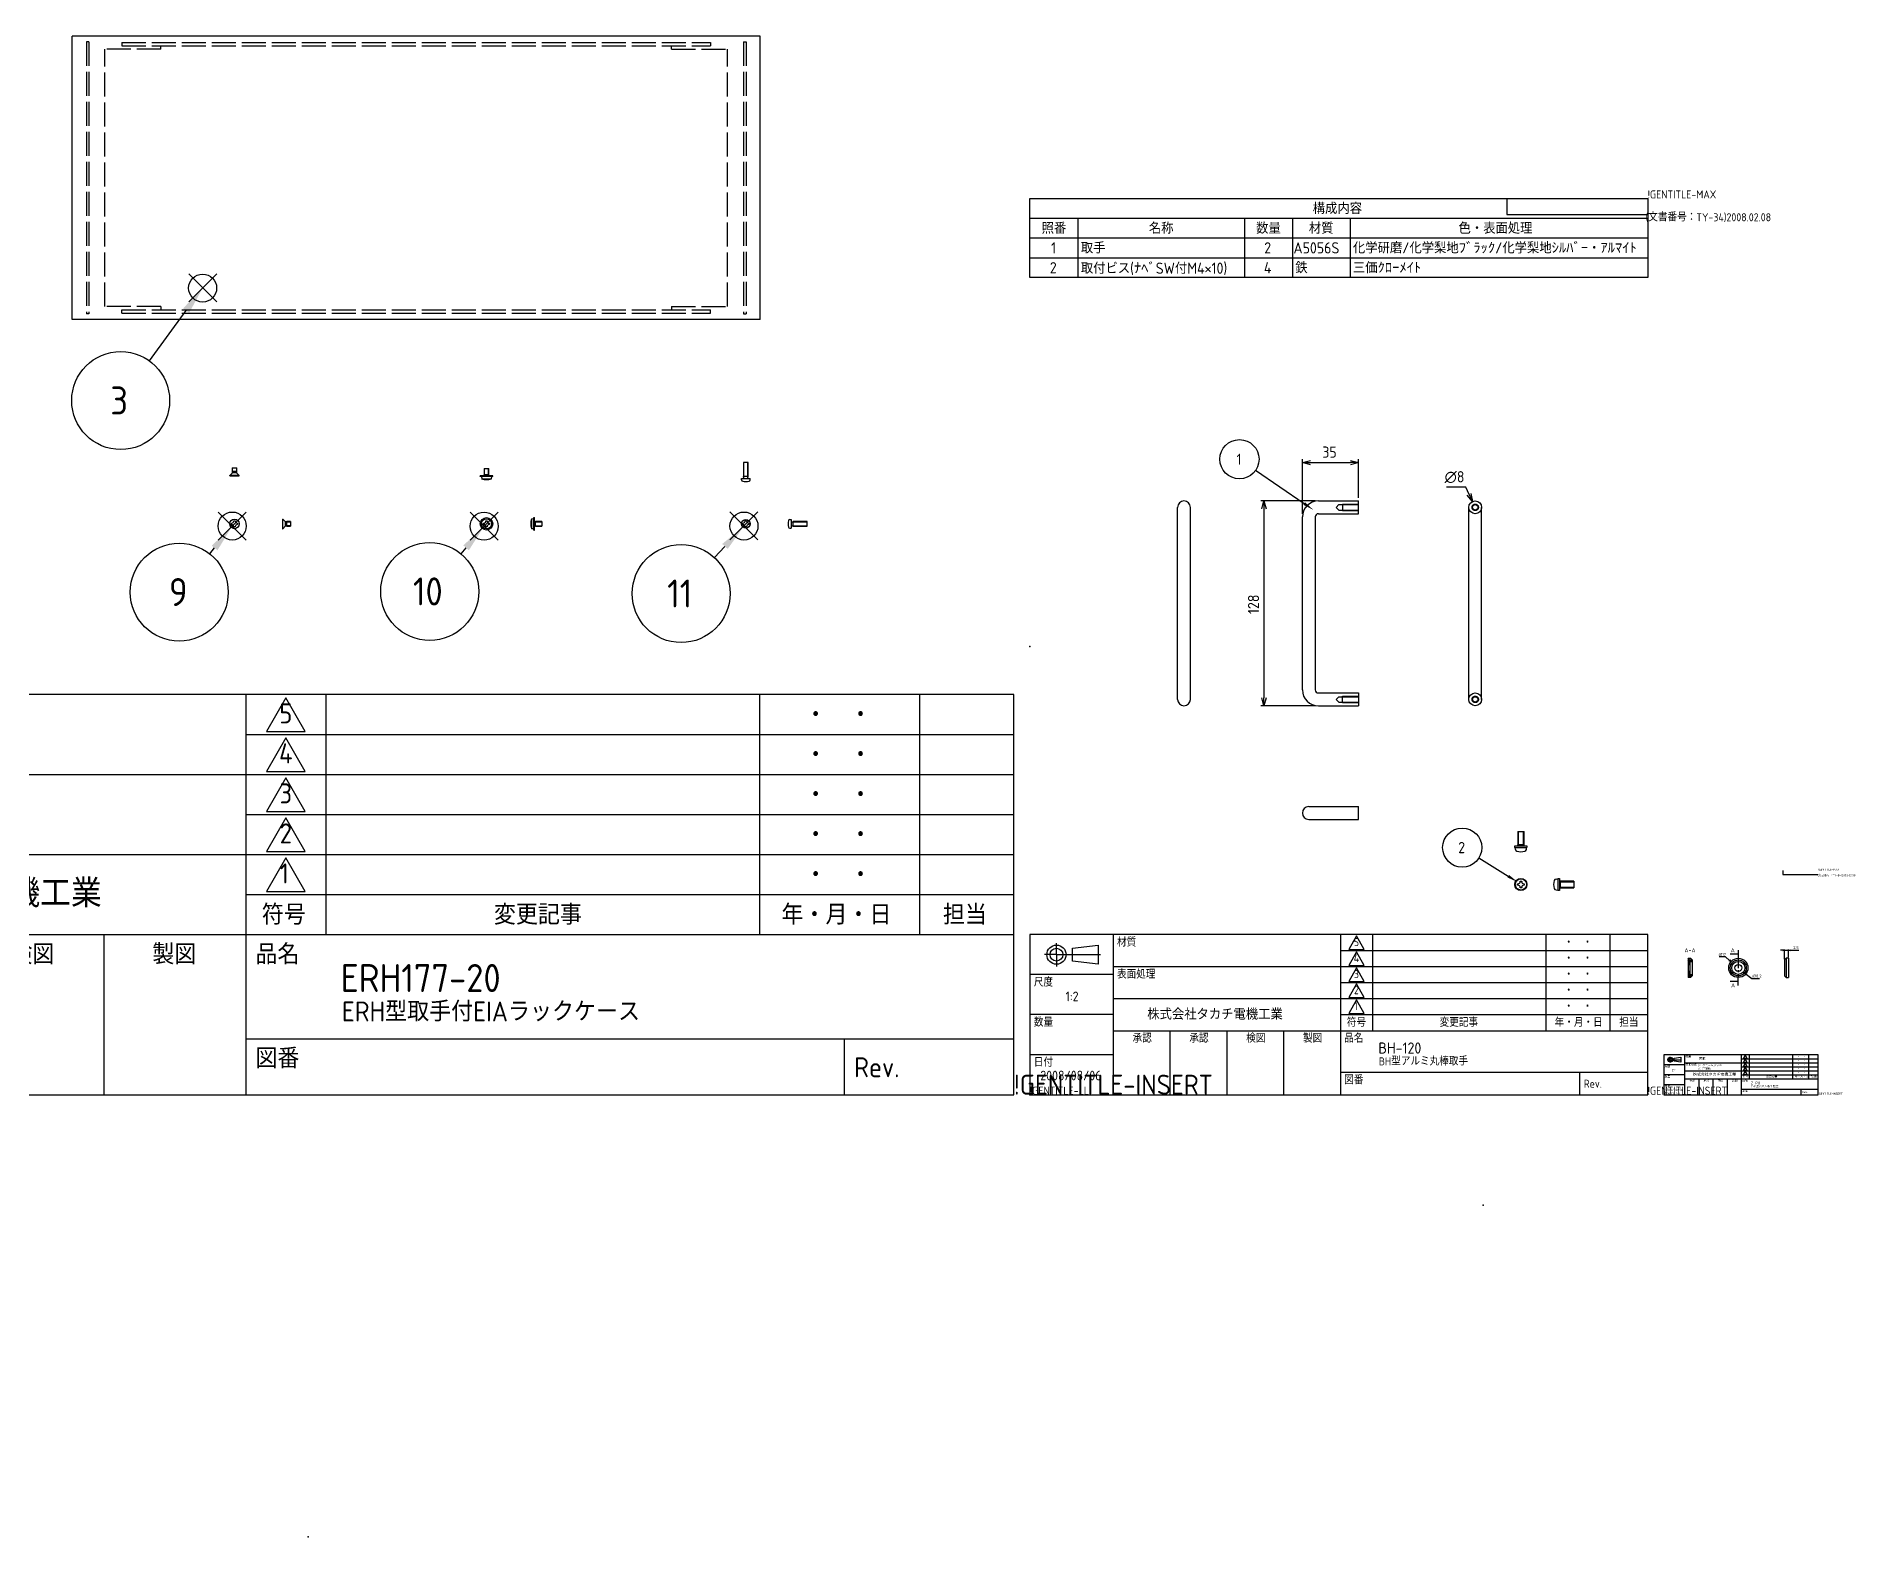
# Model space of a CAD drawing. Extents: x -78 to 2536, y -691 to 1413.
# Drawn here: x 1404 to 2536, y -276 to 661 of the extents above; entities that cross this region are included whole.
import ezdxf
from ezdxf.enums import TextEntityAlignment as Align

# ---------------------------------------------------------------- set-up
doc = ezdxf.new("R2010")
doc.units = 0
doc.header["$LTSCALE"] = 5
for name, pattern in [('AM_ISO02W050X2', [3.75, 3, -0.75]), ('AM_ISO08W050', [18, 12, -1.5, 3, -1.5]), ('CENTER', [2, 1.25, -0.25, 0.25, -0.25]), ('GEN7A', [6.875, 4.75, -0.875, 0.375, -0.875])]:
    doc.linetypes.add(name, pattern=pattern)
doc.layers.get('0').update_dxf_attribs({"linetype": 'CONTINUOUS'})
doc.layers.get('DEFPOINTS').update_dxf_attribs({"linetype": 'CONTINUOUS'})
for name, color, linetype in [('7A', 4, 'GEN7A'), ('AM_10', 7, 'AM_ISO08W050'), ('AM_12', 7, 'CONTINUOUS'), ('AM_5', 3, 'CONTINUOUS'), ('AM_8', 1, 'CONTINUOUS'), ('RAHM2', 1, 'CONTINUOUS'), ('Z-P', 7, 'CONTINUOUS'), ('取手', 7, 'CONTINUOUS'), ('取手0', 7, 'AM_ISO02W050X2'), ('固定金具0', 6, 'AM_ISO02W050X2'), ('ﾋ_ｽ', 8, 'CONTINUOUS'), ('ﾋ_ｽ0', 8, 'AM_ISO02W050X2'), ('ﾘﾔﾊ_ﾈﾙ', 5, 'CONTINUOUS'), ('ﾘﾔﾊ_ﾈﾙ0', 5, 'AM_ISO02W050X2')]:
    doc.layers.add(name, color=color, linetype=linetype)
doc.styles.add('ACISOTS', font='isocp.shx', dxfattribs={"height": 1, "bigfont": 'extfont.shx'})
doc.styles.get("Standard").update_dxf_attribs({"font": 'ISOCP.SHX', "bigfont": 'EXTFONT.SHX'})
doc.styles.add('TAKACHI1', font='txt', dxfattribs={"height": 2.5})
doc.dimstyles.get("Standard").update_dxf_attribs({"dimtxt": 0.18, "dimasz": 0.18, "dimexe": 0.18, "dimexo": 0.0625, "dimgap": 0.09, "dimtad": 0, "dimtih": 1, "dimtoh": 1, "dimzin": 0, "dimcen": 0.09, "dimazin": 3, "dimtfac": 1, "dimtofl": 0, "dimtmove": 0, "dimatfit": 3})

# ---------------------------------------------------------------- blocks, each defined once
blk = doc.blocks.new('TK-A3')
blk.add_text('!GENTITLE-INSERT', height=2.5).set_placement((403, 0))
blk = doc.blocks.new('*U105')
at = {"layer": 'RAHM2'}
blk.add_text('日付', height=2.5, dxfattribs=at).set_placement((-191.8, 8.8))
blk = doc.blocks.new('*U106')
at = {"layer": 'RAHM2'}
blk.add_text('尺度', height=2.5, dxfattribs=at).set_placement((-191.8, 33.8))
blk = doc.blocks.new('*U107')
at = {"layer": 'RAHM2'}
blk.add_text('数量', height=2.5, dxfattribs=at).set_placement((-191.8, 21.3))
blk = doc.blocks.new('*U108')
at = {"layer": 'RAHM2'}
blk.add_text('表面処理', height=2.5, dxfattribs=at).set_placement((-165.8, 36.3))
blk = doc.blocks.new('*U109')
at = {"layer": 'RAHM2'}
blk.add_text('材質', height=2.5, dxfattribs=at).set_placement((-165.8, 46.3))
blk = doc.blocks.new('*U110')
blk.add_text('株式会社タカチ電機工業', height=3.5).set_placement((-156.36, 23.42))
blk = doc.blocks.new('*U111')
at = {"layer": 'RAHM2'}
blk.add_text('承認', height=2.5, dxfattribs=at).set_placement((-160.94, 16.3))
blk = doc.blocks.new('*U112')
at = {"layer": 'RAHM2'}
blk.add_text('承認', height=2.5, dxfattribs=at).set_placement((-143.19, 16.3))
blk = doc.blocks.new('*U113')
at = {"layer": 'RAHM2'}
blk.add_text('検図', height=2.5, dxfattribs=at).set_placement((-125.44, 16.3))
blk = doc.blocks.new('*U114')
at = {"layer": 'RAHM2'}
blk.add_text('製図', height=2.5, dxfattribs=at).set_placement((-107.69, 16.3))
blk = doc.blocks.new('*U115')
at = {"layer": 'RAHM2'}
blk.add_text('Rev.', height=2.5, dxfattribs=at).set_placement((-19.98, 2.18))
blk = doc.blocks.new('*U116')
at = {"layer": 'RAHM2'}
blk.add_text('図番', height=2.5, dxfattribs=at).set_placement((-94.8, 3.3))
blk = doc.blocks.new('*U117')
at = {"layer": 'RAHM2'}
blk.add_text('符号', height=2.5, dxfattribs=at).set_placement((-94, 21.25))
blk = doc.blocks.new('*U118')
at = {"layer": 'RAHM2'}
blk.add_text('品名', height=2.5, dxfattribs=at).set_placement((-94.8, 16.3))
blk = doc.blocks.new('*U119')
at = {"layer": 'RAHM2'}
blk.add_text('変更記事', height=2.5, dxfattribs=at).set_placement((-65, 21.25))
blk = doc.blocks.new('*U120')
at = {"layer": 'RAHM2'}
blk.add_text('・  ・   ', height=2.5, dxfattribs=at).set_placement((-26.16, 31.25))
blk = doc.blocks.new('*U121')
at = {"layer": 'RAHM2'}
blk.add_text('年・月・日', height=2.5, dxfattribs=at).set_placement((-29.06, 21.25))
blk = doc.blocks.new('*U122')
at = {"layer": 'RAHM2'}
blk.add_text('担当', height=2.5, dxfattribs=at).set_placement((-8.88, 21.25))
blk = doc.blocks.new('*U123')
at = {"layer": 'RAHM2'}
blk.add_text('・  ・   ', height=2.5, dxfattribs=at).set_placement((-26.16, 41.25))
blk = doc.blocks.new('*U124')
at = {"layer": 'RAHM2'}
blk.add_text('・  ・   ', height=2.5, dxfattribs=at).set_placement((-26.16, 36.25))
blk = doc.blocks.new('*U125')
at = {"layer": 'RAHM2'}
blk.add_text('・  ・   ', height=2.5, dxfattribs=at).set_placement((-26.16, 46.25))
blk = doc.blocks.new('*U126')
at = {"layer": 'RAHM2'}
blk.add_text('・  ・   ', height=2.5, dxfattribs=at).set_placement((-26.16, 26.25))
blk = doc.blocks.new('TK-TITLE')
for p, q in [((-193, 50), (-193, 0)), ((0, 50), (-193, 50)), ((-167, 50), (-167, 0)), ((-96, 50), (-96, 0)), ((0, 0), (0, 50)), ((-179.72, 45.75), (-171.72, 46.75)), ((-179.72, 41.75), (-179.72, 45.75)), ((-171.72, 46.75), (-171.72, 40.75)), ((-171.72, 40.75), (-179.72, 41.75)), ((-167, 40), (-96, 40)), ((-167, 37.5), (-193, 37.5)), ((-167, 30), (-96, 30)), ((-167, 25), (-193, 25)), ((-167, 20), (-96, 20)), ((-149.25, 20), (-149.25, 0)), ((-131.5, 20), (-131.5, 0)), ((-113.75, 20), (-113.75, 0)), ((-96, 20), (0, 20)), ((-167, 12.5), (-193, 12.5)), ((-96, 7), (0, 7)), ((-21.18, 0), (-21.18, 7)), ((-193, 0), (0, 0))]:
    blk.add_line(p, q)
for radius in [3, 2]:
    blk.add_circle((-184.72, 43.75), radius)
blk.add_point((-418.54, -138.11))
at = {"layer": '7A'}
for q in [(-184.72, 47.32), (-188.44, 43.75), (-170.94, 43.75), (-184.72, 40.04)]:
    blk.add_line((-184.72, 43.75), q, dxfattribs=at)
at = {"layer": 'RAHM2'}
for p, q in [((-86, 50), (-86, 20)), ((-31.82, 50), (-31.82, 20)), ((-11.82, 50), (-11.82, 20)), ((-91, 49.6), (-93.42, 45.4)), ((-88.58, 45.4), (-91, 49.6)), ((-93.42, 45.4), (-88.58, 45.4)), ((-96, 45), (0, 45)), ((-91, 44.6), (-93.42, 40.4)), ((-88.58, 40.4), (-91, 44.6)), ((-96, 40), (0, 40)), ((-93.42, 40.4), (-88.58, 40.4)), ((-91, 39.6), (-93.42, 35.4)), ((-88.58, 35.4), (-91, 39.6)), ((-96, 35), (0, 35)), ((-93.42, 35.4), (-88.58, 35.4)), ((-91, 34.6), (-93.42, 30.4)), ((-88.58, 30.4), (-91, 34.6)), ((-96, 30), (0, 30)), ((-93.42, 30.4), (-88.58, 30.4)), ((-91, 29.6), (-93.42, 25.4)), ((-88.58, 25.4), (-91, 29.6)), ((-96, 25), (0, 25)), ((-93.42, 25.4), (-88.58, 25.4))]:
    blk.add_line(p, q, dxfattribs=at)
for name in ['*U109', '*U125', '*U123', '*U108', '*U106', '*U124', '*U120', '*U110', '*U126', '*U107', '*U117', '*U119', '*U121', '*U122', '*U111', '*U112', '*U113', '*U114', '*U118', '*U105', '*U116', '*U115']:
    blk.add_blockref(name, (0, 0))
for tag, p, height in [('GEN-TITLE-MAT1', (-148.96, 43.3), 3), ('GEN-TITLE-MAT2', (-148.96, 33.3), 3), ('GEN-TITLE-DES1', (-84.14, 12.83), 3.5), ('GEN-TITLE-DES2', (-84, 9.15), 2.5), ('GEN-TITLE-NR1', (-84, 2), 3), ('GEN-TITLE-NR2', (-8, 1.71), 2.5)]:
    blk.add_attdef(tag, p, '', height=height)
for tag, p in [('GEN-TITLE-SCA', (-177.82, 28.3)), ('GEN-TITLE-QTY', (-175.61, 15.8))]:
    blk.add_attdef(tag, text='', height=3).set_placement(p, align=Align.BOTTOM_RIGHT)
blk.add_attdef('GEN-TITLE-DAT', text='', height=3).set_placement((-180.22, 3.59), align=Align.BOTTOM_CENTER)
for s, p in [('5', (-91, 45.65)), ('4', (-91, 40.65)), ('3', (-91, 35.65)), ('2', (-91, 30.65)), ('1', (-91.19, 25.65))]:
    blk.add_text(s, height=2.5, dxfattribs=at).set_placement(p, align=Align.BOTTOM_CENTER)
blk = doc.blocks.new('*S36')
at = {"layer": 'AM_12', "color": 4}
for p, q in [((1499.3, 495.3), (1516.8, 512.8)), ((1499.3, 512.8), (1516.8, 495.3))]:
    blk.add_line(p, q, dxfattribs=at)
blk.add_circle((1508, 504), 8.75, dxfattribs=at)
blk = doc.blocks.new('*U175')
at = {"layer": 'AM_5', "color": 7, "style": 'ACISOTS'}
blk.add_text('3', height=17.5, dxfattribs=at).set_placement((1450.3, 425))
blk = doc.blocks.new('*S37')
at = {"layer": 'AM_5', "color": 3}
blk.add_line((1474.8, 458.5), (1497.7, 489.9), dxfattribs=at)
blk.add_circle((1456.8, 433.7), 30.6, dxfattribs=at)
blk.add_trace([(1499.6, 488.5), (1495.8, 491.3), (1508, 504)], dxfattribs=at)
blk.add_blockref('*U175', (0, 0))
blk = doc.blocks.new('A$C50AE65D7')
at = {"layer": 'ﾋ_ｽ'}
for p, q in [((-0.5, 3.1), (-1.8, 3)), ((-1.8, 3), (-1.8, -3)), ((-0.5, -3.9), (-0.5, 3.9)), ((-0.5, 3.9), (0, 3.9)), ((0, -3.9), (0, 3.9)), ((0, 1.3), (0.7, 1.5)), ((4.5, 1.5), (0.7, 1.5)), ((0.7, -1.5), (0.7, 1.5)), ((4.5, 1.5), (4.5, -1.5)), ((-0.5, -3.1), (-1.8, -3)), ((-0.5, -3.9), (0, -3.9)), ((0, -1.3), (0.7, -1.5)), ((0.7, -1.5), (4.5, -1.5))]:
    blk.add_line(p, q, dxfattribs=at)
blk.add_arc((5.6, 0), 7.98, 157.6435, 202.3565, dxfattribs=at)
at = {"layer": 'ﾋ_ｽ0'}
for p, q in [((0, 1.2), (4.5, 1.2)), ((0, -1.2), (4.5, -1.2))]:
    blk.add_line(p, q, dxfattribs=at)
blk = doc.blocks.new('A$C39DF21C5')
at = {"layer": 'ﾋ_ｽ'}
for p, q in [((-1.9, -0.4), (-1.9, 0.4)), ((-1.9, 0.4), (-1.6, 0.4)), ((-0.4, 1.6), (-0.4, 1.8)), ((-0.4, 1.8), (0.4, 1.8)), ((0.4, 1.8), (0.4, 1.6)), ((1.6, 0.4), (1.8, 0.4)), ((1.8, 0.4), (1.8, -0.4)), ((-1.6, -0.4), (-1.9, -0.4)), ((-0.4, -1.9), (-0.4, -1.6)), ((0.4, -1.9), (-0.4, -1.9)), ((0.4, -1.6), (0.4, -1.9)), ((1.8, -0.4), (1.6, -0.4))]:
    blk.add_line(p, q, dxfattribs=at)
for radius in [3.9, 3.15]:
    blk.add_circle((0, 0), radius, dxfattribs=at)
for centre, start, end in [((-1.6, 1.6), 270, 0), ((1.6, 1.6), 180, 270), ((-1.6, -1.6), 0, 90), ((1.6, -1.6), 90, 180)]:
    blk.add_arc(centre, 1.18, start, end, dxfattribs=at)
blk = doc.blocks.new('A$C52644786')
at = {"layer": 'ﾋ_ｽ'}
for p, q in [((0, 3), (0, -3)), ((0, 3), (0.2, 3)), ((1.9, 1.3), (0.2, 3)), ((0.2, -3), (0.2, 3)), ((2.8, 1.5), (2, 1.3)), ((5, 1.5), (2.8, 1.5)), ((2.8, -1.5), (2.8, 1.5)), ((5, 1.5), (5, -1.5)), ((0, -3), (0.2, -3)), ((0.2, -3), (1.9, -1.3)), ((2, -1.3), (2.8, -1.5)), ((2.8, -1.5), (5, -1.5))]:
    blk.add_line(p, q, dxfattribs=at)
for centre, start, end in [((2.1, 1.6), 225, 270), ((2.1, -1.5), 90, 135)]:
    blk.add_arc(centre, 0.3, start, end, dxfattribs=at)
at = {"layer": 'ﾋ_ｽ0'}
for p, q in [((1.8, -1.5), (1.8, 1.5)), ((2.1, 1.2), (5, 1.2)), ((5, -1.2), (2.1, -1.2))]:
    blk.add_line(p, q, dxfattribs=at)
blk = doc.blocks.new('A$C768F0215')
at = {"layer": 'ﾋ_ｽ'}
for p, q in [((-1.8, 0.4), (-1.6, 0.4)), ((-1.8, -0.4), (-1.8, 0.4)), ((-0.4, 1.6), (-0.4, 1.8)), ((-0.4, 1.8), (0.4, 1.8)), ((0.4, 1.8), (0.4, 1.6)), ((1.6, 0.4), (1.8, 0.4)), ((1.8, 0.4), (1.8, -0.4)), ((-1.6, -0.4), (-1.8, -0.4)), ((-0.4, -1.8), (-0.4, -1.6)), ((0.4, -1.8), (-0.4, -1.8)), ((0.4, -1.6), (0.4, -1.8)), ((1.8, -0.4), (1.6, -0.4))]:
    blk.add_line(p, q, dxfattribs=at)
blk.add_circle((0, 0), 3, dxfattribs=at)
for centre, start, end in [((-1.6, 1.6), 270, 0), ((1.6, 1.6), 180, 270), ((-1.6, -1.6), 0, 90), ((1.6, -1.6), 90, 180)]:
    blk.add_arc(centre, 1.15, start, end, dxfattribs=at)
blk = doc.blocks.new('A$C0F2A7595')
at = {"layer": 'ﾋ_ｽ'}
for p, q in [((-1.8, -0.4), (-1.8, 0.4)), ((-1.8, 0.4), (-1.6, 0.4)), ((-0.4, 1.8), (0.4, 1.8)), ((-0.4, 1.6), (-0.4, 1.8)), ((0.4, 1.8), (0.4, 1.6)), ((1.6, 0.4), (1.8, 0.4)), ((1.8, 0.4), (1.8, -0.4)), ((-1.6, -0.4), (-1.8, -0.4)), ((-0.4, -1.8), (-0.4, -1.6)), ((0.4, -1.8), (-0.4, -1.8)), ((0.4, -1.6), (0.4, -1.8)), ((1.8, -0.4), (1.6, -0.4))]:
    blk.add_line(p, q, dxfattribs=at)
blk.add_circle((0, 0), 2.75, dxfattribs=at)
for centre, start, end in [((-1.6, 1.6), 270, 0), ((1.6, 1.6), 180, 270), ((-1.6, -1.6), 0, 90), ((1.6, -1.6), 90, 180)]:
    blk.add_arc(centre, 1.15, start, end, dxfattribs=at)
blk = doc.blocks.new('A$C07ED1ECE')
at = {"layer": 'ﾋ_ｽ'}
for p, q in [((-0.8, 2.7), (0, 2.7)), ((0, 2.7), (0, -2.7)), ((0.1, 1.2), (1.2, 1.5)), ((10, 1.5), (1.2, 1.5)), ((1.2, -1.5), (1.2, 1.5)), ((10, -1.5), (10, 1.5)), ((-0.8, -2.7), (0, -2.7)), ((0.1, -1.2), (1.2, -1.5)), ((1.2, -1.5), (10, -1.5))]:
    blk.add_line(p, q, dxfattribs=at)
for centre, radius, start, end in [((5, 0), 7, 163.743, 196.257), ((-0.8, 1.7), 1, 95, 163.743), ((0.1, 1.3), 0.1, 180, 283.4957), ((-0.8, -1.7), 1, 196.257, 265), ((0.1, -1.3), 0.1, 76.5043, 180)]:
    blk.add_arc(centre, radius, start, end, dxfattribs=at)
at = {"layer": 'ﾋ_ｽ0'}
for p, q in [((0, 1.2), (10, 1.2)), ((0, -1.2), (10, -1.2))]:
    blk.add_line(p, q, dxfattribs=at)
blk = doc.blocks.new('*S46')
at = {"layer": 'AM_12', "color": 4}
for p, q in [((1517.7, 346.5), (1535.2, 364)), ((1517.7, 364), (1535.2, 346.5))]:
    blk.add_line(p, q, dxfattribs=at)
blk.add_circle((1526.5, 355.3), 8.75, dxfattribs=at)
blk = doc.blocks.new('*U180')
at = {"layer": 'AM_5', "color": 7, "style": 'ACISOTS'}
blk.add_text('9', height=17.5, dxfattribs=at).set_placement((1487, 305.3))
blk = doc.blocks.new('*S47')
at = {"layer": 'AM_5', "color": 3}
blk.add_line((1512.6, 337.9), (1515.5, 341.6), dxfattribs=at)
blk.add_circle((1493.4, 314), 30.6, dxfattribs=at)
blk.add_trace([(1517.3, 340.2), (1513.7, 343), (1526.5, 355.3)], dxfattribs=at)
blk.add_blockref('*U180', (0, 0))
blk = doc.blocks.new('*S48')
at = {"layer": 'AM_12', "color": 4}
for p, q in [((1675.2, 346.4), (1692.7, 363.9)), ((1675.2, 363.9), (1692.7, 346.4))]:
    blk.add_line(p, q, dxfattribs=at)
blk.add_circle((1683.9, 355.2), 8.75, dxfattribs=at)
blk = doc.blocks.new('*U181')
at = {"layer": 'AM_5', "color": 7, "style": 'ACISOTS'}
blk.add_text('10', height=17.5, dxfattribs=at).set_placement((1639.4, 305.7))
blk = doc.blocks.new('*S49')
at = {"layer": 'AM_5', "color": 3}
blk.add_line((1669.5, 337.9), (1672.7, 341.7), dxfattribs=at)
blk.add_circle((1649.9, 314.4), 30.6, dxfattribs=at)
blk.add_trace([(1674.4, 340.2), (1670.9, 343.2), (1683.9, 355.2)], dxfattribs=at)
blk.add_blockref('*U181', (0, 0))
blk = doc.blocks.new('*S50')
at = {"layer": 'AM_12', "color": 4}
for p, q in [((1837.5, 346.6), (1855, 364.1)), ((1837.5, 364.1), (1855, 346.6))]:
    blk.add_line(p, q, dxfattribs=at)
blk.add_circle((1846.3, 355.3), 8.75, dxfattribs=at)
blk = doc.blocks.new('*U182')
at = {"layer": 'AM_5', "color": 7, "style": 'ACISOTS'}
blk.add_text('11', height=17.5, dxfattribs=at).set_placement((1798.3, 304.4))
blk = doc.blocks.new('*S51')
at = {"layer": 'AM_5', "color": 3}
blk.add_line((1827.9, 335.6), (1834.4, 342.5), dxfattribs=at)
blk.add_circle((1807, 313.1), 30.6, dxfattribs=at)
blk.add_trace([(1836.1, 341), (1832.7, 344.1), (1846.3, 355.3)], dxfattribs=at)
blk.add_blockref('*U182', (0, 0))
blk = doc.blocks.new('TK-A4')
for p, q in [((149, 280), (149, 275)), ((149, 275), (193, 275))]:
    blk.add_line(p, q)
for s, p in [('!GENTITLE-MAX', (193, 280)), ('(文書番号：TY-34)2008.02.08', (192.359, 272.859)), ('!GENTITLE-LL', (0, 0)), ('!GENTITLE-INSERT', (193, 0))]:
    blk.add_text(s, height=2.5).set_placement(p)
blk = doc.blocks.new('*U127')
at = {"style": 'TAKACHI1'}
for s, p in [('S：クロームメッキ', (2442.4, 17.8)), ('B：黒塗装', (2442.4, 15.7))]:
    blk.add_text(s, height=1.25, dxfattribs=at).set_placement(p)
blk = doc.blocks.new('_OPEN30')
at = {"color": 0, "linetype": 'BYBLOCK'}
for p, q in [((-1, 0.27), (0, 0)), ((0, 0), (-1, -0.27)), ((0, 0), (-1, 0))]:
    blk.add_line(p, q, dxfattribs=at)
blk = doc.blocks.new('*U148')
at = {"layer": 'AM_5', "color": 2}
blk.add_text('2.5', height=1.75, dxfattribs=at).set_placement((2502, 91))
blk = doc.blocks.new('*D26')
at = {"layer": 'AM_5', "color": 3}
for p, q in [((2496.5, 84.7), (2496.5, 90.7)), ((2499, 85.7), (2499, 90.7)), ((2495.2, 90.2), (2494, 90.2)), ((2496.5, 90.2), (2499, 90.2)), ((2500.2, 90.2), (2505.5, 90.2))]:
    blk.add_line(p, q, dxfattribs=at)
at = {"layer": 'DEFPOINTS', "color": 0}
for p in [(2496.5, 84.2), (2499, 90.2), (2499, 85.2)]:
    blk.add_point(p, dxfattribs=at)
blk.add_blockref('*U148', (0, 0))
at = {"layer": 'AM_5', "color": 3, "xscale": 1.25, "yscale": 1.25, "zscale": 1.25}
blk.add_blockref('_OPEN30', (2496.5, 90.2), dxfattribs=at)
at = {"layer": 'AM_5', "color": 3, "xscale": 1.25, "yscale": 1.25, "zscale": 1.25, "rotation": 180}
blk.add_blockref('_OPEN30', (2499, 90.2), dxfattribs=at)
blk = doc.blocks.new('*U255')
at = {"layer": 'AM_10', "color": 7, "style": 'ACISOTS'}
blk.add_text('A', height=2.5, dxfattribs=at).set_placement((2462.9, 89))
blk = doc.blocks.new('*U256')
at = {"layer": 'AM_10', "color": 7, "style": 'ACISOTS'}
blk.add_text('A', height=2.5, dxfattribs=at).set_placement((2463.1, 67))
blk = doc.blocks.new('*U257')
at = {"layer": 'AM_10', "color": 7, "style": 'ACISOTS'}
blk.add_text('A-A', height=2.5, dxfattribs=at).set_placement((2434, 89))
blk = doc.blocks.new('*S55')
at = {"layer": 'AM_10', "color": 7}
for p, q in [((2467.6, 87.7), (2462.6, 87.7)), ((2467.6, 90.2), (2467.6, 85.2)), ((2467.6, 70.7), (2462.6, 70.7)), ((2467.6, 68.2), (2467.6, 73.2))]:
    blk.add_line(p, q, dxfattribs=at)
at = {"layer": 'AM_10', "color": 1, "linetype": 'CENTER'}
blk.add_line((2467.6, 85.2), (2467.6, 73.2), dxfattribs=at)
at = {"layer": 'AM_10', "color": 7, "extrusion": (0, 0, -1)}
blk.add_trace([(-2465.1, 88), (-2465.1, 87.4), (-2467.6, 87.7)], dxfattribs=at)
at = {"layer": 'AM_10', "color": 7}
blk.add_trace([(2465.1, 70.4), (2465.1, 71), (2467.6, 70.7)], dxfattribs=at)
for name in ['*U257', '*U255', '*U256']:
    blk.add_blockref(name, (0, 0))
blk = doc.blocks.new('*U258')
at = {"layer": 'AM_10', "color": 7, "style": 'ACISOTS'}
blk.add_text('A', height=2.5, dxfattribs=at).set_placement((2462.9, 89))
blk = doc.blocks.new('*U259')
at = {"layer": 'AM_10', "color": 7, "style": 'ACISOTS'}
blk.add_text('A', height=2.5, dxfattribs=at).set_placement((2463.1, 67))
blk = doc.blocks.new('*U260')
at = {"layer": 'AM_10', "color": 7, "style": 'ACISOTS'}
blk.add_text('A-A', height=2.5, dxfattribs=at).set_placement((2434, 89))
blk = doc.blocks.new('*S56')
at = {"layer": 'AM_10', "color": 7}
for p, q in [((2467.6, 87.7), (2462.6, 87.7)), ((2467.6, 90.2), (2467.6, 85.2)), ((2467.6, 70.7), (2462.6, 70.7)), ((2467.6, 68.2), (2467.6, 73.2))]:
    blk.add_line(p, q, dxfattribs=at)
at = {"layer": 'AM_10', "color": 1, "linetype": 'CENTER'}
blk.add_line((2467.6, 85.2), (2467.6, 73.2), dxfattribs=at)
at = {"layer": 'AM_10', "color": 7, "extrusion": (0, 0, -1)}
blk.add_trace([(-2465.1, 88), (-2465.1, 87.4), (-2467.6, 87.7)], dxfattribs=at)
at = {"layer": 'AM_10', "color": 7}
blk.add_trace([(2465.1, 70.4), (2465.1, 71), (2467.6, 70.7)], dxfattribs=at)
for name in ['*U260', '*U258', '*U259']:
    blk.add_blockref(name, (0, 0))
blk = doc.blocks.new('*U149')
at = {"layer": 'AM_5', "color": 2}
blk.add_text('∅12', height=1.75, dxfattribs=at).set_placement((2455.3, 86.8))
blk = doc.blocks.new('*D27')
at = {"layer": 'AM_5', "color": 3}
for p, q in [((2459.6, 86.1), (2455.6, 86.1)), ((2462.1, 83.9), (2459.6, 86.1))]:
    blk.add_line(p, q, dxfattribs=at)
at = {"layer": 'DEFPOINTS', "color": 0}
for p in [(2463.1, 83.1), (2472.2, 75.3)]:
    blk.add_point(p, dxfattribs=at)
blk.add_blockref('*U149', (0, 0))
at = {"layer": 'AM_5', "color": 3, "xscale": 1.25, "yscale": 1.25, "zscale": 1.25, "rotation": 319.5355367307538}
blk.add_blockref('_OPEN30', (2463.1, 83.1), dxfattribs=at)
blk = doc.blocks.new('*U150')
at = {"layer": 'AM_5', "color": 2}
blk.add_text('∅8.2', height=1.75, dxfattribs=at).set_placement((2476.4, 73.3))
blk = doc.blocks.new('*D28')
at = {"layer": 'AM_5', "color": 3}
for p, q in [((2471.8, 75.9), (2476, 72.5)), ((2476, 72.5), (2480.8, 72.5))]:
    blk.add_line(p, q, dxfattribs=at)
at = {"layer": 'DEFPOINTS', "color": 0}
for p in [(2464.4, 81.8), (2470.8, 76.6)]:
    blk.add_point(p, dxfattribs=at)
blk.add_blockref('*U150', (0, 0))
at = {"layer": 'AM_5', "color": 3, "xscale": 1.25, "yscale": 1.25, "zscale": 1.25, "rotation": 141.2543611918333}
blk.add_blockref('_OPEN30', (2470.8, 76.6), dxfattribs=at)
blk = doc.blocks.new('*X128')
at = {"color": 0}
for p, q in [((2436.3, 83.6), (2437.8, 85.2)), ((2436.3, 84.7), (2436.8, 85.2)), ((2436.3, 82.6), (2438.4, 84.6)), ((2436.3, 81.5), (2437.3, 82.5)), ((2437.3, 81.4), (2437.3, 81.4)), ((2438.1, 83.3), (2438.8, 84))]:
    blk.add_line(p, q, dxfattribs=at)
blk = doc.blocks.new('*X129')
at = {"color": 0}
for p, q in [((2436.3, 76.2), (2437.1, 77)), ((2436.3, 75.1), (2437.3, 76.1)), ((2436.3, 74.1), (2437.3, 75.1)), ((2436.5, 73.2), (2438.4, 75.1)), ((2437.5, 73.2), (2438.8, 74.5))]:
    blk.add_line(p, q, dxfattribs=at)
blk = doc.blocks.new('A$C5BAF22E3')
at = {"layer": 'ﾋ_ｽ'}
for p, q in [((-2.1, 3.4), (-1, 3.5)), ((-1, 3.8), (-1, -3.8)), ((-1, 3.8), (0, 3.8)), ((0, 3.8), (0, -3.8)), ((0, 1.8), (0.7, 2)), ((9, 2), (0.7, 2)), ((0.7, -2), (0.7, 2)), ((9, 2), (9, -2)), ((-2.1, -3.4), (-1, -3.5)), ((0, -3.8), (-1, -3.8)), ((0, -1.8), (0.7, -2)), ((0.7, -2), (9, -2))]:
    blk.add_line(p, q, dxfattribs=at)
for centre, radius, start, end in [((5.4, 0), 9, 164.1191, 195.8809), ((-2, 2.1), 1.3, 95, 164.1191), ((-2, -2.1), 1.3, 195.8809, 265)]:
    blk.add_arc(centre, radius, start, end, dxfattribs=at)
at = {"layer": 'ﾋ_ｽ0'}
for p, q in [((0, 1.6), (9, 1.6)), ((0, -1.6), (9, -1.6))]:
    blk.add_line(p, q, dxfattribs=at)
blk = doc.blocks.new('*U151')
at = {"layer": 'AM_5', "color": 2}
blk.add_text('35', height=7, dxfattribs=at).set_placement((2207.7, 398))
blk = doc.blocks.new('*D29')
at = {"layer": 'AM_5'}
for p, q in [((2195.2, 363), (2195.2, 397)), ((2230.2, 373), (2230.2, 397)), ((2200.2, 395), (2225.2, 395))]:
    blk.add_line(p, q, dxfattribs=at)
at = {"layer": 'DEFPOINTS', "color": 0}
for p in [(2230.2, 395), (2230.2, 371), (2195.2, 361)]:
    blk.add_point(p, dxfattribs=at)
blk.add_blockref('*U151', (0, 0))
at = {"layer": 'AM_5', "xscale": 5, "yscale": 5, "zscale": 5, "rotation": 180}
blk.add_blockref('_OPEN30', (2195.2, 395), dxfattribs=at)
at = {"layer": 'AM_5', "xscale": 5, "yscale": 5, "zscale": 5}
blk.add_blockref('_OPEN30', (2230.2, 395), dxfattribs=at)
blk = doc.blocks.new('*U152')
at = {"layer": 'AM_5', "color": 2}
blk.add_text('128', height=7, rotation=90, dxfattribs=at).set_placement((2168.2, 300.3))
blk = doc.blocks.new('*D30')
at = {"layer": 'AM_5'}
for p, q in [((2203.2, 371), (2169.2, 371)), ((2171.2, 366), (2171.2, 248)), ((2203.2, 243), (2169.2, 243))]:
    blk.add_line(p, q, dxfattribs=at)
at = {"layer": 'DEFPOINTS', "color": 0}
for p in [(2205.2, 371), (2171.2, 243), (2205.2, 243)]:
    blk.add_point(p, dxfattribs=at)
blk.add_blockref('*U152', (0, 0))
at = {"layer": 'AM_5', "xscale": 5, "yscale": 5, "zscale": 5}
for p, rotation in [((2171.2, 371), 90), ((2171.2, 243), 270)]:
    blk.add_blockref('_OPEN30', p, dxfattribs=dict(at, rotation=rotation))
blk = doc.blocks.new('*U153')
at = {"layer": 'AM_5', "color": 2}
blk.add_text('∅8', height=7, dxfattribs=at).set_placement((2284.1, 382.6))
blk = doc.blocks.new('*D31')
at = {"layer": 'AM_5', "color": 3}
for p, q in [((2297.3, 379.6), (2285.2, 379.6)), ((2299.4, 375.1), (2297.3, 379.6))]:
    blk.add_line(p, q, dxfattribs=at)
at = {"layer": 'DEFPOINTS', "color": 0}
for p in [(2301.5, 370.6), (2304.9, 363.4)]:
    blk.add_point(p, dxfattribs=at)
blk.add_blockref('*U153', (0, 0))
at = {"layer": 'AM_5', "color": 3, "xscale": 5, "yscale": 5, "zscale": 5, "rotation": 295.2534079756765}
blk.add_blockref('_OPEN30', (2301.5, 370.6), dxfattribs=at)
blk = doc.blocks.new('A$C5D527248')
at = {"layer": 'ﾋ_ｽ'}
for p, q in [((-2.1, -0.5), (-2.1, 0.5)), ((-2.1, 0.5), (-1.8, 0.5)), ((-0.5, 2.1), (0.5, 2.1)), ((-0.5, 1.8), (-0.5, 2.1)), ((0.5, 2.1), (0.5, 1.8)), ((1.8, 0.5), (2.1, 0.5)), ((2.1, 0.5), (2.1, -0.5)), ((-1.8, -0.5), (-2.1, -0.5)), ((-0.5, -2.1), (-0.5, -1.8)), ((0.5, -2.1), (-0.5, -2.1)), ((0.5, -1.8), (0.5, -2.1)), ((2.1, -0.5), (1.8, -0.5))]:
    blk.add_line(p, q, dxfattribs=at)
for radius in [3.8, 3.5]:
    blk.add_circle((0, 0), radius, dxfattribs=at)
for centre, start, end in [((-1.8, 1.8), 270, 0), ((1.8, 1.8), 180, 270), ((-1.8, -1.8), 0, 90), ((1.8, -1.8), 90, 180)]:
    blk.add_arc(centre, 1.34, start, end, dxfattribs=at)
blk = doc.blocks.new('*U130')
at = {"layer": 'AM_5', "color": 7, "style": 'ACISOTS'}
blk.add_text('1', height=7, dxfattribs=at).set_placement((2154.1, 393.5))
blk = doc.blocks.new('*U131')
at = {"layer": 'AM_5', "color": 7, "style": 'ACISOTS'}
blk.add_text('2', height=7, dxfattribs=at).set_placement((2292.6, 150.9))
blk = doc.blocks.new('*U132')
at = {"color": 2, "style": 'ACISOTS'}
blk.add_text('構成内容', height=7, dxfattribs=at).set_placement((2201.7, 550.3, -183))
blk = doc.blocks.new('*U133')
at = {"color": 2, "style": 'ACISOTS'}
blk.add_text('色・表面処理', height=7, dxfattribs=at).set_placement((2292.8, 537.9, -183))
blk = doc.blocks.new('*U134')
at = {"color": 2, "style": 'ACISOTS'}
blk.add_text('材質', height=7, dxfattribs=at).set_placement((2199.3, 537.9, -183))
blk = doc.blocks.new('*U135')
at = {"color": 2, "style": 'ACISOTS'}
blk.add_text('数量', height=7, dxfattribs=at).set_placement((2166.3, 537.9, -183))
blk = doc.blocks.new('*U136')
at = {"color": 2, "style": 'ACISOTS'}
blk.add_text('名称', height=7, dxfattribs=at).set_placement((2099.3, 537.9, -183))
blk = doc.blocks.new('*U137')
at = {"color": 2, "style": 'ACISOTS'}
blk.add_text('照番', height=7, dxfattribs=at).set_placement((2032.3, 537.9, -183))
blk = doc.blocks.new('*U138')
at = {"color": 2, "style": 'ACISOTS'}
blk.add_text('三価ｸﾛｰﾒｲﾄ', height=7, dxfattribs=at).set_placement((2226.8, 513.2, -183))
blk = doc.blocks.new('*U139')
at = {"color": 2, "style": 'ACISOTS'}
blk.add_text('鉄', height=7, dxfattribs=at).set_placement((2190.8, 513.2, -183))
blk = doc.blocks.new('*U140')
at = {"color": 2, "style": 'ACISOTS'}
blk.add_text('4', height=7, dxfattribs=at).set_placement((2171.2, 513.2, -183))
blk = doc.blocks.new('*U141')
at = {"color": 2, "style": 'ACISOTS'}
blk.add_text('取付ビス(ﾅﾍﾞSW付M4×10)', height=7, dxfattribs=at).set_placement((2056.8, 512.9, -183))
blk = doc.blocks.new('*U142')
at = {"color": 2, "style": 'ACISOTS'}
blk.add_text('2', height=7, dxfattribs=at).set_placement((2037.4, 513.2, -183))
blk = doc.blocks.new('*U143')
at = {"color": 2, "style": 'ACISOTS'}
blk.add_text('化学研磨/化学梨地ﾌﾞﾗｯｸ/化学梨地ｼﾙﾊﾞｰ・ｱﾙﾏｲﾄ', height=7, dxfattribs=at).set_placement((2226.8, 525.6, -183))
blk = doc.blocks.new('*U144')
at = {"color": 2, "style": 'ACISOTS'}
blk.add_text('A5056S', height=7, dxfattribs=at).set_placement((2189.7, 525.6, -183))
blk = doc.blocks.new('*U145')
at = {"color": 2, "style": 'ACISOTS'}
blk.add_text('2', height=7, dxfattribs=at).set_placement((2171.4, 525.6, -183))
blk = doc.blocks.new('*U146')
at = {"color": 2, "style": 'ACISOTS'}
blk.add_text('取手', height=7, dxfattribs=at).set_placement((2056.8, 525.6, -183))
blk = doc.blocks.new('*U147')
at = {"color": 2, "style": 'ACISOTS'}
blk.add_text('1', height=7, dxfattribs=at).set_placement((2038.2, 525.6, -183))

msp = doc.modelspace()

# ---------------------------------------------------------------- linework, layer by layer
at = {"color": 7}
for p, q in [((2025, 510.6, -183), (2025, 560, -183)), ((2025, 560, -183), (2411, 560, -183)), ((2411, 560, -183), (2411, 510.6, -183)), ((2411, 510.6, -183), (2025, 510.6, -183))]:
    msp.add_line(p, q, dxfattribs=at)
at = {"color": 1}
for p, q in [((2025, 547.65, -183), (2411, 547.65, -183)), ((2055, 547.65, -183), (2055, 535.3, -183)), ((2159, 547.65, -183), (2159, 535.3, -183)), ((2189, 547.65, -183), (2189, 535.3, -183)), ((2225, 547.65, -183), (2225, 535.3, -183)), ((2025, 535.3, -183), (2411, 535.3, -183)), ((2055, 535.3, -183), (2055, 522.95, -183)), ((2159, 535.3, -183), (2159, 522.95, -183)), ((2189, 535.3, -183), (2189, 522.95, -183)), ((2225, 535.3, -183), (2225, 522.95, -183)), ((2025, 522.95, -183), (2411, 522.95, -183)), ((2055, 522.95, -183), (2055, 510.6, -183)), ((2159, 522.95, -183), (2159, 510.6, -183)), ((2189, 522.95, -183), (2189, 510.6, -183)), ((2225, 522.95, -183), (2225, 510.6, -183))]:
    msp.add_line(p, q, dxfattribs=at)
for p in [(2025, 280), (2025, 0)]:
    msp.add_point(p)
at = {"layer": 'AM_5'}
for p, q in [((2166.004, 390.117), (2196.413, 369.306)), ((2305.538, 147.907), (2323.86, 136.516))]:
    msp.add_line(p, q, dxfattribs=at)
at = {"layer": 'AM_5', "color": 3}
for centre in [(2155.895, 397.036), (2295.135, 154.375)]:
    msp.add_circle(centre, 12.25, dxfattribs=at)
at = {"layer": 'AM_5'}
for points in [[(2195.892, 368.545), (2196.933, 370.066), (2202.189, 365.352)], [(2323.373, 135.733), (2324.346, 137.299), (2329.805, 132.82)]]:
    msp.add_trace(points, dxfattribs=at)
at = {"layer": 'Z-P'}
for p, q in [((2436.29, 85.211), (2436.29, 73.211)), ((2436.29, 85.211), (2437.79, 85.211)), ((2436.29, 81.411), (2437.29, 81.411)), ((2437.29, 83.311), (2437.29, 75.111)), ((2437.29, 83.311), (2438.79, 83.311)), ((2437.79, 85.211), (2438.79, 84.211)), ((2438.79, 84.211), (2438.79, 74.211)), ((2497.482, 85.211), (2496.482, 84.211)), ((2496.482, 84.211), (2496.482, 74.211)), ((2498.982, 85.211), (2497.482, 85.211)), ((2497.482, 85.211), (2497.482, 73.211)), ((2498.982, 85.211), (2498.982, 73.211)), ((2437.29, 77.011), (2436.29, 77.011)), ((2437.79, 73.211), (2436.29, 73.211)), ((2437.29, 75.111), (2438.79, 75.111)), ((2437.79, 73.211), (2438.79, 74.211)), ((2497.482, 73.211), (2496.482, 74.211)), ((2497.482, 73.211), (2498.982, 73.211))]:
    msp.add_line(p, q, dxfattribs=at)
for radius in [6, 5, 4.1, 2.2]:
    msp.add_circle((2467.636, 79.211), radius, dxfattribs=at)
at = {"layer": '取手'}
for p, q in [((2117.237, 246.985), (2117.237, 366.985)), ((2125.237, 246.985), (2125.237, 366.985)), ((2205.237, 370.985), (2230.237, 370.985)), ((2205.237, 362.985), (2230.237, 362.985)), ((2230.237, 362.985), (2230.237, 370.985)), ((2299.237, 246.985), (2299.237, 366.985)), ((2307.237, 246.985), (2307.237, 366.985)), ((2195.237, 252.985), (2195.237, 360.985)), ((2203.237, 360.985), (2203.237, 252.985)), ((2205.237, 250.985), (2230.237, 250.985)), ((2230.237, 250.985), (2230.237, 242.985)), ((2205.237, 242.985), (2230.237, 242.985)), ((2199.237, 179.985), (2230.237, 179.985)), ((2199.237, 171.985), (2230.237, 171.985)), ((2230.237, 171.985), (2230.237, 179.985))]:
    msp.add_line(p, q, dxfattribs=at)
for centre, radius in [((2303.237, 366.985), 4), ((2303.237, 366.985), 1.7), ((2303.237, 246.985), 4), ((2303.237, 246.985), 1.7)]:
    msp.add_circle(centre, radius, dxfattribs=at)
for centre, radius, start, end in [((2121.237, 366.985), 4, 0, 180), ((2205.237, 360.985), 10, 90, 180), ((2205.237, 360.985), 2, 90, 180), ((2205.237, 252.985), 10, 180, 270), ((2205.237, 252.985), 2, 180, 270), ((2121.237, 246.985), 4, 180, 0), ((2199.237, 175.985), 4, 90, 270)]:
    msp.add_arc(centre, radius, start, end, dxfattribs=at)
at = {"layer": '取手0'}
for p, q in [((2216.237, 366.985), (2217.937, 368.685)), ((2217.937, 365.285), (2216.237, 366.985)), ((2217.937, 368.685), (2230.237, 368.685)), ((2217.937, 365.285), (2230.237, 365.285)), ((2220.237, 368.985), (2220.237, 364.985)), ((2220.237, 368.985), (2230.237, 368.985)), ((2220.237, 364.985), (2230.237, 364.985)), ((2217.937, 248.685), (2216.237, 246.985)), ((2216.237, 246.985), (2217.937, 245.285)), ((2217.937, 248.685), (2230.237, 248.685)), ((2217.937, 245.285), (2230.237, 245.285)), ((2220.237, 248.985), (2230.237, 248.985)), ((2220.237, 244.985), (2220.237, 248.985)), ((2220.237, 244.985), (2230.237, 244.985))]:
    msp.add_line(p, q, dxfattribs=at)
for centre in [(2303.237, 366.985), (2303.237, 246.985)]:
    msp.add_circle(centre, 2, dxfattribs=at)
at = {"layer": '固定金具0'}
for p, q in [((1446.954, 492.445), (1446.954, 653.245)), ((1481.954, 653.245), (1446.954, 653.245)), ((1481.954, 653.245), (1481.954, 655.245)), ((1800.954, 653.245), (1800.954, 655.245)), ((1800.954, 653.245), (1835.954, 653.245)), ((1835.954, 492.445), (1835.954, 653.245)), ((1481.954, 492.445), (1446.954, 492.445)), ((1481.954, 492.445), (1481.954, 490.445)), ((1800.954, 492.445), (1800.954, 490.445)), ((1800.954, 492.445), (1835.954, 492.445))]:
    msp.add_line(p, q, dxfattribs=at)
at = {"layer": 'ﾘﾔﾊ_ﾈﾙ'}
for p, q in [((1856.454, 661.345), (1426.454, 661.345)), ((1426.454, 484.345), (1426.454, 661.345)), ((1856.454, 484.345), (1856.454, 661.345)), ((1856.454, 484.345), (1426.454, 484.345))]:
    msp.add_line(p, q, dxfattribs=at)
at = {"layer": 'ﾘﾔﾊ_ﾈﾙ0'}
for p, q in [((1436.854, 657.845), (1435.354, 657.845)), ((1435.354, 657.845), (1435.354, 487.845)), ((1436.854, 657.845), (1436.854, 487.845)), ((1457.454, 657.345), (1825.454, 657.345)), ((1457.454, 657.345), (1457.454, 655.345)), ((1825.454, 657.345), (1825.454, 655.345)), ((1846.054, 657.845), (1847.554, 657.845)), ((1846.054, 657.845), (1846.054, 487.845)), ((1847.554, 657.845), (1847.554, 487.845)), ((1457.454, 655.345), (1825.454, 655.345)), ((1436.854, 487.845), (1435.354, 487.845)), ((1457.454, 490.345), (1825.454, 490.345)), ((1457.454, 488.345), (1457.454, 490.345)), ((1457.454, 488.345), (1825.454, 488.345)), ((1825.454, 488.345), (1825.454, 490.345)), ((1846.054, 487.845), (1847.554, 487.845))]:
    msp.add_line(p, q, dxfattribs=at)

# ---------------------------------------------------------------- block references
for name, p, xscale, yscale, zscale in [('TK-A3', (0, 0), 5, 5, 5), ('TK-A4', (2025, 0), 2, 2, 2), ('TK-A4', (2421, 0), 0.5, 0.5, 0.5)]:
    msp.add_blockref(name, p, dxfattribs=dict(xscale=xscale, yscale=yscale, zscale=zscale))
for name, p in [('*U132', (0, 0)), ('*U137', (0, 0)), ('*U136', (0, 0)), ('*U135', (0, 0)), ('*U134', (0, 0)), ('*U133', (0, 0)), ('*U147', (0, 0)), ('*U146', (0, 0)), ('*U145', (0, 0)), ('*U144', (0, 0)), ('*U143', (0, 0)), ('*U141', (0, 0)), ('*U139', (0, 0)), ('*U138', (0, 0)), ('*U142', (0, 0)), ('*U140', (0, 0)), ('*U130', (0, 0)), ('A$C768F0215', (1527.917, 356.661)), ('A$C52644786', (1557.917, 356.661)), ('A$C39DF21C5', (1685.393, 356.661)), ('A$C50AE65D7', (1715.393, 356.661)), ('A$C0F2A7595', (1847.469, 356.661)), ('A$C07ED1ECE', (1875.856, 356.661)), ('*U131', (0, 0)), ('A$C5D527248', (2331.78, 131.344)), ('A$C5BAF22E3', (2355.831, 131.344)), ('*U127', (0, 0))]:
    msp.add_blockref(name, p)
for name, p, rotation in [('A$C52644786', (1527.917, 386.661), 90), ('A$C50AE65D7', (1685.393, 386.661), 90), ('A$C07ED1ECE', (1847.469, 385.048), 89.99999999999999), ('A$C5BAF22E3', (2331.78, 155.395), 90)]:
    msp.add_blockref(name, p, dxfattribs=dict(rotation=rotation))
ref = msp.add_blockref('TK-TITLE', (2015, 0), dxfattribs=dict(xscale=5, yscale=5, zscale=5))
ref.add_attrib('GEN-TITLE-DES2', 'ERH型取手付EIAラックケース', (1595, 45.75), dxfattribs={"height": 12.5})
ref.add_attrib('GEN-TITLE-DES1', 'ERH177-20', (1594.287, 64.14), dxfattribs={"height": 17.5})
for p, xscale, yscale, zscale, values in [((2411, 0), 2, 2, 2, {'GEN-TITLE-DAT': '2008/08/06', 'GEN-TITLE-SCA': '1:2', 'GEN-TITLE-DES2': 'BH型アルミ丸棒取手', 'GEN-TITLE-DES1': 'BH-120'}), ((2517.5, 0), 0.5, 0.5, 0.5, {'GEN-TITLE-DAT': '2008/08/06', 'GEN-TITLE-SCA': '2:1', 'GEN-TITLE-MAT1': '黄銅', 'GEN-TITLE-DES2': 'Z-P型パネル取手座金', 'GEN-TITLE-DES1': 'Z-P8'})]:
    msp.add_blockref('TK-TITLE', p, dxfattribs=dict(xscale=xscale, yscale=yscale, zscale=zscale)).add_auto_attribs(values)
at = {"layer": 'AM_10'}
for name in ['*S55', '*S56']:
    msp.add_blockref(name, (0, 0), dxfattribs=at)
at = {"layer": 'AM_12'}
for name in ['*S36', '*S46', '*S48', '*S50']:
    msp.add_blockref(name, (0, 0), dxfattribs=at)
at = {"layer": 'AM_5'}
for name in ['*S37', '*S47', '*S49', '*S51']:
    msp.add_blockref(name, (0, 0), dxfattribs=at)
at = {"layer": 'AM_8', "linetype": 'CONTINUOUS'}
for name in ['*X128', '*X129']:
    msp.add_blockref(name, (0, 0), dxfattribs=at)

# ---------------------------------------------------------------- dimensions: what is measured, and where the dimension line sits
at = {"layer": 'AM_5'}
for base, p1, p2, override, picture, middle in [((2230.237, 394.985), (2195.237, 360.985), (2230.237, 370.985), {"dimscale": 2}, '*D29', (2212.737, 401.485)), ((2498.982, 90.211), (2496.482, 84.211), (2498.982, 85.211), {"dimscale": 0.5}, '*D26', (2503.515, 91.836))]:
    dim = msp.add_linear_dim(base=base, p1=p1, p2=p2, dimstyle='Standard', override=override, dxfattribs=at)
    dim.commit()
    dim.dimension.update_dxf_attribs({"geometry": picture, "text_midpoint": middle})
for p1, p2, override, picture, middle in [((2304.944, 363.367), (2301.531, 370.602), {"dimscale": 2}, '*D31', (2289.714, 379.647)), ((2472.201, 75.317), (2463.071, 83.105), {"dimscale": 0.5}, '*D27', (2457.208, 86.078)), ((2464.438, 81.777), (2470.834, 76.645), {"dimscale": 0.5}, '*D28', (2478.767, 72.537))]:
    dim = msp.add_diameter_dim_2p(p1=p1, p2=p2, dimstyle='Standard', override=override, dxfattribs=at)
    dim.commit()
    dim.dimension.update_dxf_attribs({"geometry": picture, "text_midpoint": middle, "dimtype": 131})
dim = msp.add_linear_dim(base=(2171.237, 242.985), p1=(2205.237, 370.985), p2=(2205.237, 242.985), angle=90, dimstyle='Standard', override={"dimscale": 2}, dxfattribs=at)
dim.commit()
dim.dimension.update_dxf_attribs({"geometry": '*D30', "text_midpoint": (2164.736, 306.985)})

doc.saveas('drawing.dxf')
